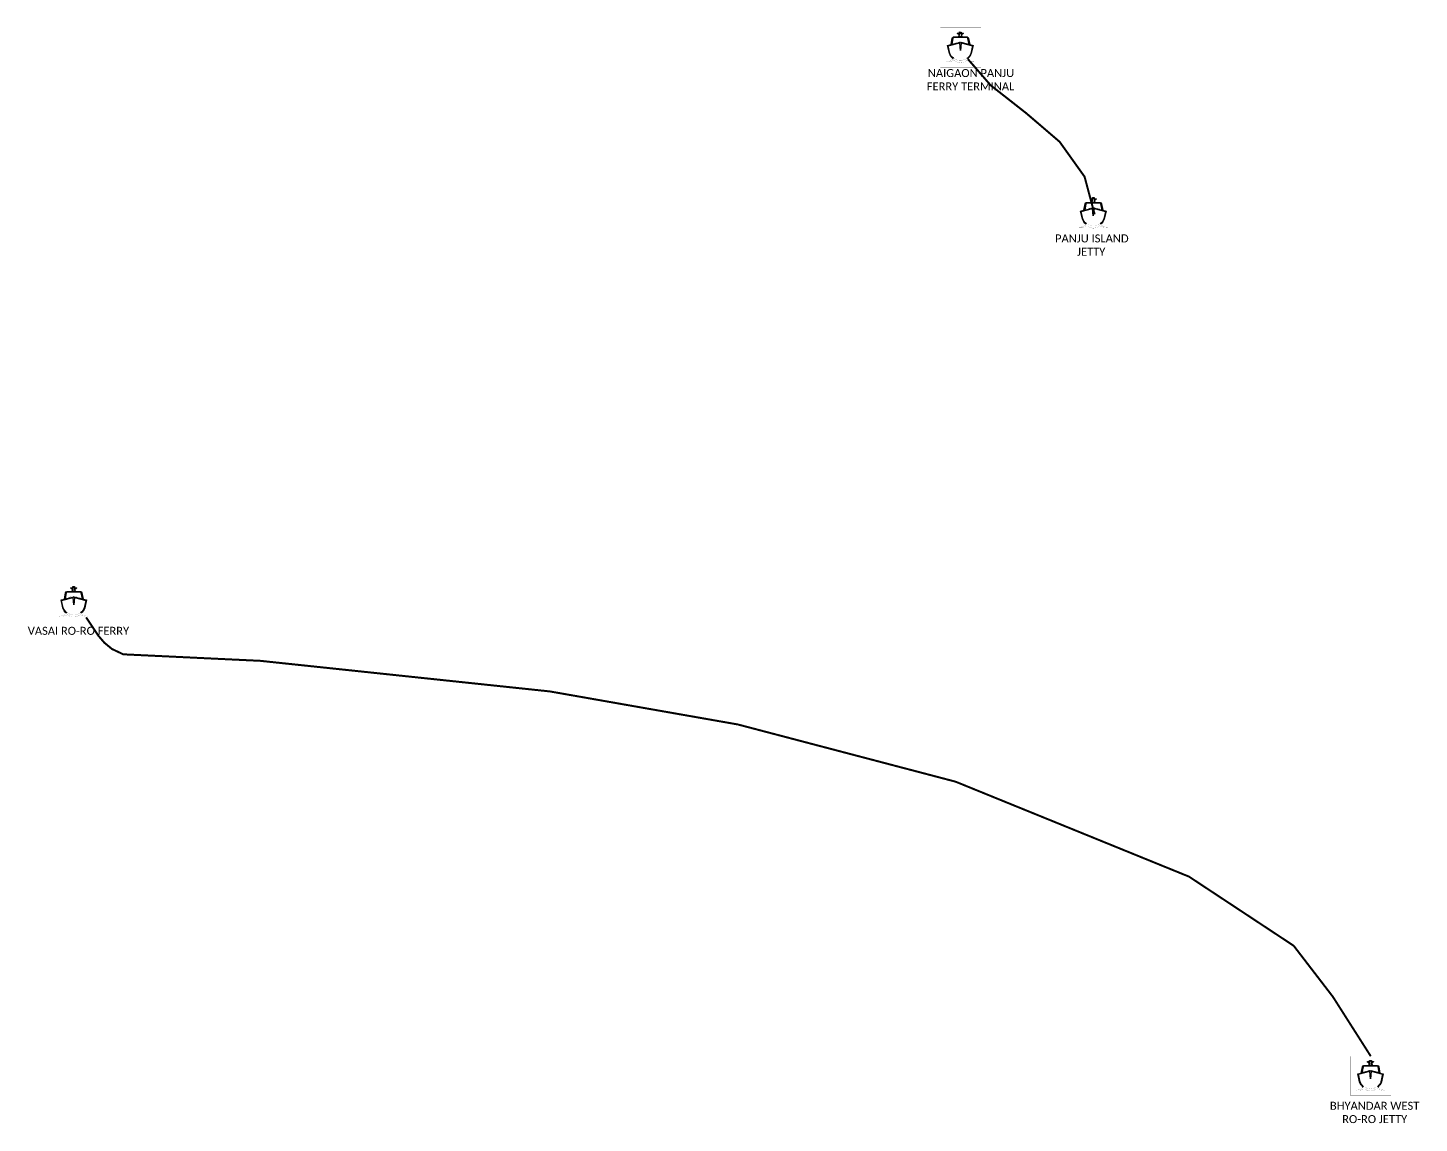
# Model space of a CAD drawing. Header units: metres. Extents: x 244144 to 284336, y 2072778 to 2140140.
# Drawn here: x 270811 to 274288, y 2137401 to 2140140 of the extents above; entities that cross this region are included whole.
import ezdxf

# ---------------------------------------------------------------- set-up
doc = ezdxf.new("R2010")
doc.units = ezdxf.units.M
doc.header["$MEASUREMENT"] = 0
doc.linetypes.add('DASHED2', pattern=[0.375, 0.25, -0.125])
for name, color, linetype in [('FERRY', 14, 'Continuous'), ('FERRY ROUTE', 5, 'Continuous'), ('JETTY TEXT', 7, 'Continuous')]:
    doc.layers.add(name, color=color, linetype=linetype)
doc.styles.get("Standard").update_dxf_attribs({"font": 'arial.ttf'})

# ---------------------------------------------------------------- blocks, each defined once
blk = doc.blocks.new('TUYJYHJ')
h = blk.add_hatch(color=256)
h.dxf.hatch_style = 1
h.paths.add_polyline_path([(-17427, 33760, 0.3927863), (-17566, 33889), (-18045, 33889), (-18075, 34080), (-17901, 34205), (-17918, 34237), (-18098, 34237), (-18112, 34354), (-18272, 34355), (-18285, 34236), (-18465, 34234), (-18482, 34202), (-18306, 34078), (-18333, 33889), (-18821, 33889, 0.3808527), (-18952, 33762), (-19066, 33168), (-19383, 33085), (-19217, 32340, 0.1416171), (-18869, 31851, 0.0136089), (-18837, 31886, -0.1415696), (-19171, 32353), (-19326, 33051), (-18254, 33330), (-18191, 32633), (-18127, 33330), (-17055, 33051), (-17210, 32353, -0.1421711), (-17546, 31885, 0.0134174), (-17514, 31849, 0.1421217), (-17165, 32340), (-16999, 33085), (-17315, 33168)])
h.paths.add_polyline_path([(-17377, 33184), (-18191, 33396), (-19003, 33184), (-18894, 33755, -0.3875835), (-18819, 33831), (-17566, 33831, -0.4030462), (-17485, 33753)], flags=16)
h.paths.add_polyline_path([(-17522, 33276), (-18153, 33444, 0.1099752), (-18246, 33444), (-18863, 33280, -0.3953326), (-18920, 33345), (-18859, 33724, -0.2949015), (-18804, 33783), (-17594, 33782, -0.3365152), (-17524, 33736), (-17447, 33341, -0.3840616)], flags=0)
h.paths.add_polyline_path([(-18093, 33889), (-18286, 33889), (-18255, 34100), (-18379, 34188), (-18243, 34190), (-18230, 34308), (-18154, 34307), (-18140, 34190), (-18003, 34190), (-18126, 34101)], flags=16)
at = {"const_width": 10}
blk.add_lwpolyline([(-20070, 34743), (-16263, 34743), (-16263, 31059), (-20070, 31059)], close=True, dxfattribs=at)
at = {"flags": 128}
for points in [[(-18869, 31851, -0.1416171), (-19217, 32340), (-19383, 33085), (-19066, 33168), (-18952, 33762, -0.3808527), (-18821, 33889), (-18333, 33889), (-18306, 34078), (-18482, 34202), (-18465, 34234), (-18285, 34236), (-18272, 34355), (-18112, 34354), (-18112, 34354), (-18098, 34237), (-17918, 34237), (-17901, 34205), (-18075, 34080), (-18045, 33889), (-17565, 33889), (-17565, 33889, -0.3919775), (-17427, 33760), (-17315, 33168), (-16999, 33085), (-17165, 32340, -0.1421217), (-17514, 31849)], [(-18837, 31886, -0.1415696), (-19171, 32353), (-19326, 33051), (-18254, 33330)], [(-17377, 33184), (-17485, 33753, 0.4019781), (-17565, 33831), (-18819, 33831, 0.3875835), (-18894, 33755), (-19003, 33184)], [(-18127, 33330), (-17055, 33051), (-17210, 32353, -0.1421711), (-17546, 31885)]]:
    blk.add_lwpolyline(points, format="xyb", dxfattribs=at)
for points in [[(-18286, 33889), (-18255, 34100), (-18379, 34188), (-18243, 34190), (-18230, 34308), (-18154, 34307), (-18140, 34190), (-18003, 34190), (-18126, 34101), (-18093, 33889)], [(-19003, 33184), (-18191, 33396), (-17377, 33184)], [(-18093, 33889), (-18286, 33889)], [(-18127, 33330), (-18191, 32633), (-18254, 33330)]]:
    blk.add_lwpolyline(points, dxfattribs=at)
at = {"const_width": 10, "flags": 128}
blk.add_lwpolyline([(-17594, 33782, -0.3365152), (-17524, 33736), (-17447, 33341, -0.3840616), (-17522, 33276), (-18153, 33444, 0.1099752), (-18246, 33444), (-18863, 33280, -0.3953326), (-18920, 33345), (-18859, 33724, -0.2949015), (-18804, 33783)], format="xyb", close=True, dxfattribs=at)
at = {"const_width": 10}
blk.add_lwpolyline([(-19531, 31574, 0.2463985), (-18801, 31932, 0.4206168), (-17584, 31932, 0.244555), (-16847, 31572, -0.2283367), (-17585, 31739, -0.420789), (-18798, 31742, -0.2663096)], format="xyb", close=True, dxfattribs=at)

msp = doc.modelspace()

# ---------------------------------------------------------------- linework, layer by layer
at = {"layer": 'FERRY ROUTE', "linetype": 'DASHED2', "ltscale": 200, "const_width": 5}
msp.add_lwpolyline([(273160.2, 2140062.3), (273217.3, 2139996.5), (273306.3, 2139926.6), (273389.7, 2139855.2), (273452, 2139768), (273477.2, 2139673.8)], dxfattribs=at)
at = {"layer": 'FERRY ROUTE', "linetype": 'DASHED2', "ltscale": 500, "const_width": 5}
msp.add_lwpolyline([(270956.5, 2138665.8), (270987.1, 2138619.9), (271002.1, 2138602.5), (271021, 2138586.8), (271049.4, 2138573.4), (271392.1, 2138557.1), (272115.7, 2138480.6), (272585.4, 2138398), (273129.7, 2138254.9), (273713, 2138017.5), (273974.7, 2137844.6), (274072.5, 2137717.3), (274167.4, 2137568.3)], dxfattribs=at)

# ---------------------------------------------------------------- block references
at = {"layer": 'FERRY', "xscale": 0.0266638455042826, "yscale": 0.0266638455042826, "zscale": 0.0266638455042826}
for p in [(273626.6, 2139213.7), (273959, 2138799.7), (271410.6, 2137827.1), (274651.8, 2136641.9)]:
    msp.add_blockref('TUYJYHJ', p, dxfattribs=at)

# ---------------------------------------------------------------- texts
at = {"layer": 'JETTY TEXT', "char_height": 20, "attachment_point": 1}
for s, width, insert in [('{\\fCalibri|b0|i0|c0|p34;\\W5.7126; \\W1;NAIGAON PANJU\\P{\\W5.335713; }FERRY TERMINAL}', 294.183, (273020.1, 2140037.1)), ('{\\fCalibri|b0|i0|c0|p34;\\W3.41763; \\W1;PANJU ISLAND \\P\\W5.60029;  \\W1;JETTY}', 230.457, (273354.2, 2139623.5)), ('{\\fCalibri|b0|i0|c0|p34;VASAI RO-RO FERRY}', 253.459, (270810.7, 2138642.2)), ('{\\fCalibri|b0|i0|c0|p34;\\W5.44192; \\W1;BHYANDAR WEST \\P{\\W9.783175; }RO-RO JETTY}', 300.434, (274027, 2137454.4))]:
    msp.add_mtext_dynamic_manual_height_columns(s, width=width, gutter_width=1, heights=[54], dxfattribs=dict(at, insert=insert))

doc.saveas('drawing.dxf')
